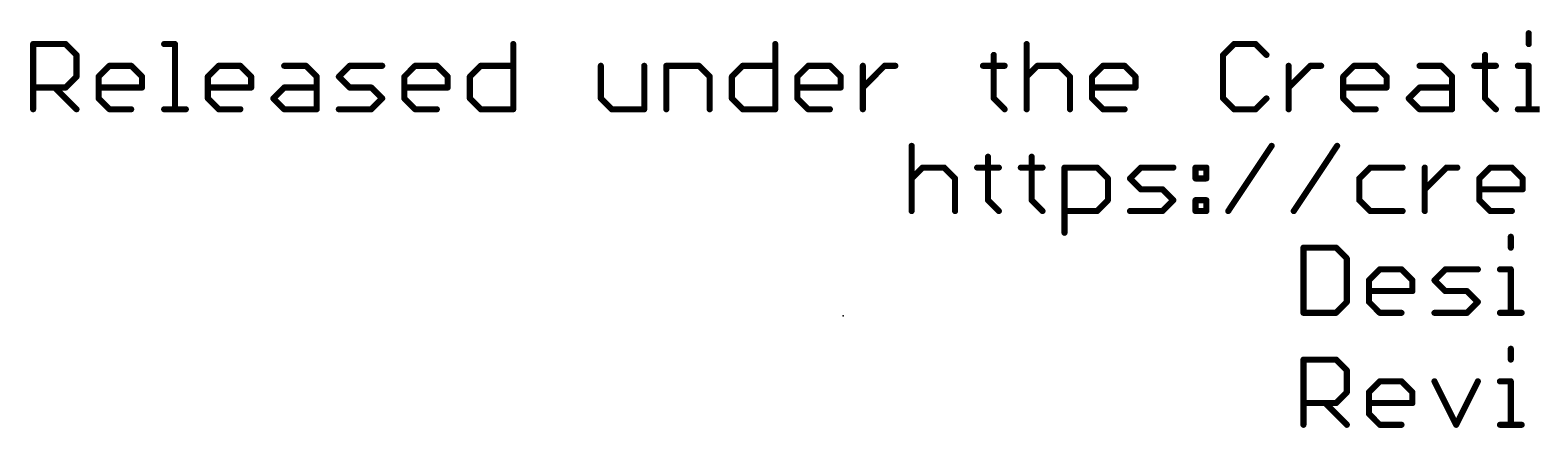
# Model space of a CAD drawing. Extents: x -38 to 69, y -21 to 41.
# Drawn here: x -38.1 to -0.49, y -20.57 to -10.65 of the extents above; entities that cross this region are included whole.
import ezdxf

# ---------------------------------------------------------------- set-up
doc = ezdxf.new("R2010")
doc.units = 0
doc.layers.add('23', color=53, linetype='CONTINUOUS')
doc.layers.add('51', color=53, linetype='CONTINUOUS')

msp = doc.modelspace()

# ---------------------------------------------------------------- linework, layer by layer
at = {"layer": '23'}
msp.add_point((-17.78, -17.78), dxfattribs=at)
at = {"layer": '51', "const_width": 0.1524}
for points in [[(-0.6438, -10.7256), (-0.6438, -10.9968)], [(-38.0238, -12.6238), (-38.0238, -10.9968)], [(-38.0238, -10.9968), (-37.2103, -10.9968)], [(-37.2103, -10.9968), (-36.9391, -11.268)], [(-36.9391, -11.268), (-36.9391, -11.8103)], [(-34.7495, -10.9968), (-34.4783, -10.9968)], [(-34.4783, -10.9968), (-34.4783, -12.6238)], [(-26.0248, -10.9968), (-26.0248, -12.6238)], [(-19.4761, -10.9968), (-19.4761, -12.6238)], [(-14.0139, -11.268), (-14.0139, -12.3526)], [(-13.1936, -10.9968), (-13.1936, -12.6238)], [(-8.011, -10.9968), (-8.2821, -11.268)], [(-8.2821, -11.268), (-8.2821, -12.3526)], [(-7.4686, -10.9968), (-8.011, -10.9968)], [(-7.1975, -11.268), (-7.4686, -10.9968)], [(-1.7352, -11.268), (-1.7352, -12.3526)], [(-36.3866, -11.8103), (-36.1155, -11.5391)], [(-36.1155, -11.5391), (-35.5731, -11.5391)], [(-35.5731, -11.5391), (-35.302, -11.8103)], [(-33.6581, -11.8103), (-33.3869, -11.5391)], [(-33.3869, -11.5391), (-32.8446, -11.5391)], [(-32.8446, -11.5391), (-32.5734, -11.8103)], [(-31.7497, -11.5391), (-31.2074, -11.5391)], [(-31.2074, -11.5391), (-30.9362, -11.8103)], [(-30.3837, -11.8103), (-30.1126, -11.5391)], [(-30.1126, -11.5391), (-29.2991, -11.5391)], [(-28.7466, -11.8103), (-28.4754, -11.5391)], [(-28.4754, -11.5391), (-27.9331, -11.5391)], [(-27.9331, -11.5391), (-27.6619, -11.8103)], [(-27.1094, -11.8103), (-26.8383, -11.5391)], [(-26.8383, -11.5391), (-26.0248, -11.5391)], [(-23.8351, -11.5391), (-23.8351, -12.3526)], [(-22.7505, -12.6238), (-22.7505, -11.5391)], [(-22.198, -12.6238), (-22.198, -11.5391)], [(-22.198, -11.5391), (-21.3845, -11.5391)], [(-21.3845, -11.5391), (-21.1133, -11.8103)], [(-20.5608, -11.8103), (-20.2896, -11.5391)], [(-20.2896, -11.5391), (-19.4761, -11.5391)], [(-18.9236, -11.8103), (-18.6525, -11.5391)], [(-18.6525, -11.5391), (-18.1102, -11.5391)], [(-18.1102, -11.5391), (-17.839, -11.8103)], [(-17.2865, -12.6238), (-17.2865, -11.5391)], [(-17.2865, -12.0815), (-16.7442, -11.5391)], [(-16.7442, -11.5391), (-16.473, -11.5391)], [(-14.285, -11.5391), (-13.7427, -11.5391)], [(-13.1936, -11.8103), (-12.9224, -11.5391)], [(-12.9224, -11.5391), (-12.3801, -11.5391)], [(-12.3801, -11.5391), (-12.1089, -11.8103)], [(-11.5564, -11.8103), (-11.2853, -11.5391)], [(-11.2853, -11.5391), (-10.7429, -11.5391)], [(-10.7429, -11.5391), (-10.4718, -11.8103)], [(-6.645, -12.6238), (-6.645, -11.5391)], [(-6.645, -12.0815), (-6.1026, -11.5391)], [(-6.1026, -11.5391), (-5.8315, -11.5391)], [(-5.2807, -11.8103), (-5.0095, -11.5391)], [(-5.0095, -11.5391), (-4.4672, -11.5391)], [(-4.4672, -11.5391), (-4.196, -11.8103)], [(-3.3724, -11.5391), (-2.83, -11.5391)], [(-2.83, -11.5391), (-2.5589, -11.8103)], [(-2.0064, -11.5391), (-1.464, -11.5391)], [(-0.9149, -11.5391), (-0.6438, -11.5391)], [(-0.6438, -11.5391), (-0.6438, -12.6238)], [(-37.2103, -12.0815), (-38.0238, -12.0815)], [(-37.4815, -12.0815), (-36.9391, -12.6238)], [(-36.9391, -11.8103), (-37.2103, -12.0815)], [(-36.3866, -12.3526), (-36.3866, -11.8103)], [(-35.302, -12.0815), (-36.3866, -12.0815)], [(-35.302, -11.8103), (-35.302, -12.0815)], [(-33.6581, -12.3526), (-33.6581, -11.8103)], [(-32.5734, -12.0815), (-33.6581, -12.0815)], [(-32.5734, -11.8103), (-32.5734, -12.0815)], [(-32.0209, -12.3526), (-31.7497, -12.0815)], [(-31.7497, -12.0815), (-30.9362, -12.0815)], [(-30.9362, -11.8103), (-30.9362, -12.6238)], [(-30.1126, -12.0815), (-30.3837, -11.8103)], [(-29.5702, -12.0815), (-30.1126, -12.0815)], [(-29.2991, -12.3526), (-29.5702, -12.0815)], [(-28.7466, -12.3526), (-28.7466, -11.8103)], [(-27.6619, -12.0815), (-28.7466, -12.0815)], [(-27.6619, -11.8103), (-27.6619, -12.0815)], [(-27.1094, -12.3526), (-27.1094, -11.8103)], [(-21.1133, -11.8103), (-21.1133, -12.6238)], [(-20.5608, -12.3526), (-20.5608, -11.8103)], [(-18.9236, -12.3526), (-18.9236, -11.8103)], [(-17.839, -12.0815), (-18.9236, -12.0815)], [(-17.839, -11.8103), (-17.839, -12.0815)], [(-12.1089, -11.8103), (-12.1089, -12.6238)], [(-11.5564, -12.3526), (-11.5564, -11.8103)], [(-10.4718, -12.0815), (-11.5564, -12.0815)], [(-10.4718, -11.8103), (-10.4718, -12.0815)], [(-5.2807, -12.3526), (-5.2807, -11.8103)], [(-4.196, -12.0815), (-5.2807, -12.0815)], [(-4.196, -11.8103), (-4.196, -12.0815)], [(-3.6435, -12.3526), (-3.3724, -12.0815)], [(-3.3724, -12.0815), (-2.5589, -12.0815)], [(-2.5589, -11.8103), (-2.5589, -12.6238)], [(-36.1155, -12.6238), (-36.3866, -12.3526)], [(-33.3869, -12.6238), (-33.6581, -12.3526)], [(-31.7497, -12.6238), (-32.0209, -12.3526)], [(-29.5702, -12.6238), (-29.2991, -12.3526)], [(-28.4754, -12.6238), (-28.7466, -12.3526)], [(-26.8383, -12.6238), (-27.1094, -12.3526)], [(-23.8351, -12.3526), (-23.564, -12.6238)], [(-20.2896, -12.6238), (-20.5608, -12.3526)], [(-18.6525, -12.6238), (-18.9236, -12.3526)], [(-14.0139, -12.3526), (-13.7427, -12.6238)], [(-11.2853, -12.6238), (-11.5564, -12.3526)], [(-8.2821, -12.3526), (-8.011, -12.6238)], [(-7.4686, -12.6238), (-7.1975, -12.3526)], [(-5.0095, -12.6238), (-5.2807, -12.3526)], [(-3.3724, -12.6238), (-3.6435, -12.3526)], [(-1.7352, -12.3526), (-1.464, -12.6238)], [(-35.5731, -12.6238), (-36.1155, -12.6238)], [(-34.7495, -12.6238), (-34.2072, -12.6238)], [(-32.8446, -12.6238), (-33.3869, -12.6238)], [(-30.9362, -12.6238), (-31.7497, -12.6238)], [(-30.3837, -12.6238), (-29.5702, -12.6238)], [(-27.9331, -12.6238), (-28.4754, -12.6238)], [(-26.0248, -12.6238), (-26.8383, -12.6238)], [(-23.564, -12.6238), (-22.7505, -12.6238)], [(-19.4761, -12.6238), (-20.2896, -12.6238)], [(-18.1102, -12.6238), (-18.6525, -12.6238)], [(-10.7429, -12.6238), (-11.2853, -12.6238)], [(-8.011, -12.6238), (-7.4686, -12.6238)], [(-4.4672, -12.6238), (-5.0095, -12.6238)], [(-2.5589, -12.6238), (-3.3724, -12.6238)], [(-0.9149, -12.6238), (-0.3726, -12.6238)], [(-16.0666, -13.5368), (-16.0666, -15.1638)], [(-8.1537, -15.1638), (-7.0691, -13.5368)], [(-6.5166, -15.1638), (-5.4319, -13.5368)], [(-14.1583, -13.808), (-14.1583, -14.8926)], [(-13.0669, -13.808), (-13.0669, -14.8926)], [(-16.0666, -14.3503), (-15.7955, -14.0791)], [(-15.7955, -14.0791), (-15.2532, -14.0791)], [(-15.2532, -14.0791), (-14.982, -14.3503)], [(-14.982, -14.3503), (-14.982, -15.1638)], [(-14.4295, -14.0791), (-13.8872, -14.0791)], [(-13.3381, -14.0791), (-12.7957, -14.0791)], [(-12.2466, -15.7061), (-12.2466, -14.0791)], [(-12.2466, -14.0791), (-11.4331, -14.0791)], [(-11.4331, -14.0791), (-11.162, -14.3503)], [(-11.162, -14.3503), (-11.162, -14.8926)], [(-10.6095, -14.3503), (-10.3383, -14.0791)], [(-10.3383, -14.6215), (-10.6095, -14.3503)], [(-10.3383, -14.0791), (-9.5248, -14.0791)], [(-8.9723, -14.0791), (-8.7011, -14.0791)], [(-8.9723, -14.3503), (-8.9723, -14.0791)], [(-8.7011, -14.3503), (-8.9723, -14.3503)], [(-8.7011, -14.0791), (-8.7011, -14.3503)], [(-4.6082, -14.0791), (-4.8794, -14.3503)], [(-4.8794, -14.3503), (-4.8794, -14.8926)], [(-3.7948, -14.0791), (-4.6082, -14.0791)], [(-3.2423, -15.1638), (-3.2423, -14.0791)], [(-3.2423, -14.6215), (-2.6999, -14.0791)], [(-2.6999, -14.0791), (-2.4288, -14.0791)], [(-1.878, -14.3503), (-1.6068, -14.0791)], [(-1.878, -14.8926), (-1.878, -14.3503)], [(-1.6068, -14.0791), (-1.0645, -14.0791)], [(-1.0645, -14.0791), (-0.7933, -14.3503)], [(-0.7933, -14.3503), (-0.7933, -14.6215)], [(-9.796, -14.6215), (-10.3383, -14.6215)], [(-9.5248, -14.8926), (-9.796, -14.6215)], [(-0.7933, -14.6215), (-1.878, -14.6215)], [(-14.1583, -14.8926), (-13.8872, -15.1638)], [(-13.0669, -14.8926), (-12.7957, -15.1638)], [(-11.162, -14.8926), (-11.4331, -15.1638)], [(-9.796, -15.1638), (-9.5248, -14.8926)], [(-8.9723, -14.8926), (-8.7011, -14.8926)], [(-8.9723, -15.1638), (-8.9723, -14.8926)], [(-8.7011, -14.8926), (-8.7011, -15.1638)], [(-4.8794, -14.8926), (-4.6082, -15.1638)], [(-1.6068, -15.1638), (-1.878, -14.8926)], [(-11.4331, -15.1638), (-12.2466, -15.1638)], [(-10.6095, -15.1638), (-9.796, -15.1638)], [(-8.7011, -15.1638), (-8.9723, -15.1638)], [(-4.6082, -15.1638), (-3.7948, -15.1638)], [(-1.0645, -15.1638), (-1.6068, -15.1638)], [(-1.0912, -15.8056), (-1.0912, -16.0768)], [(-6.2738, -16.0768), (-6.2738, -17.7038)], [(-5.4603, -16.0768), (-6.2738, -16.0768)], [(-5.1891, -16.348), (-5.4603, -16.0768)], [(-5.1891, -17.4326), (-5.1891, -16.348)], [(-4.6366, -16.8903), (-4.3655, -16.6191)], [(-4.3655, -16.6191), (-3.8232, -16.6191)], [(-3.8232, -16.6191), (-3.552, -16.8903)], [(-2.9995, -16.8903), (-2.7283, -16.6191)], [(-2.7283, -16.6191), (-1.9148, -16.6191)], [(-1.3623, -16.6191), (-1.0912, -16.6191)], [(-1.0912, -16.6191), (-1.0912, -17.7038)], [(-4.6366, -17.4326), (-4.6366, -16.8903)], [(-3.552, -16.8903), (-3.552, -17.1615)], [(-2.7283, -17.1615), (-2.9995, -16.8903)], [(-3.552, -17.1615), (-4.6366, -17.1615)], [(-2.186, -17.1615), (-2.7283, -17.1615)], [(-1.9148, -17.4326), (-2.186, -17.1615)], [(-6.2738, -17.7038), (-5.4603, -17.7038)], [(-5.4603, -17.7038), (-5.1891, -17.4326)], [(-4.3655, -17.7038), (-4.6366, -17.4326)], [(-3.8232, -17.7038), (-4.3655, -17.7038)], [(-2.9995, -17.7038), (-2.186, -17.7038)], [(-2.186, -17.7038), (-1.9148, -17.4326)], [(-1.3623, -17.7038), (-0.82, -17.7038)], [(-6.2738, -20.4978), (-6.2738, -18.8708)], [(-6.2738, -18.8708), (-5.4603, -18.8708)], [(-5.4603, -18.8708), (-5.1891, -19.142)], [(-1.0912, -18.5996), (-1.0912, -18.8708)], [(-5.1891, -19.142), (-5.1891, -19.6843)], [(-4.6366, -19.6843), (-4.3655, -19.4131)], [(-4.3655, -19.4131), (-3.8232, -19.4131)], [(-3.8232, -19.4131), (-3.552, -19.6843)], [(-2.9995, -19.4131), (-2.4572, -20.4978)], [(-2.4572, -20.4978), (-1.9148, -19.4131)], [(-1.3623, -19.4131), (-1.0912, -19.4131)], [(-1.0912, -19.4131), (-1.0912, -20.4978)], [(-5.4603, -19.9555), (-6.2738, -19.9555)], [(-5.7315, -19.9555), (-5.1891, -20.4978)], [(-5.1891, -19.6843), (-5.4603, -19.9555)], [(-4.6366, -20.2266), (-4.6366, -19.6843)], [(-3.552, -19.9555), (-4.6366, -19.9555)], [(-3.552, -19.6843), (-3.552, -19.9555)], [(-4.3655, -20.4978), (-4.6366, -20.2266)], [(-3.8232, -20.4978), (-4.3655, -20.4978)], [(-1.3623, -20.4978), (-0.82, -20.4978)]]:
    msp.add_lwpolyline(points, dxfattribs=at)
at = {"layer": '51', "const_width": 0.0762}
for points in [[(-0.6057, -10.7256, 1), (-0.6819, -10.7256)], [(-37.9857, -10.9968, 1), (-38.0619, -10.9968)], [(-38.0238, -10.9587, 1), (-38.0238, -11.0349)], [(-37.1834, -10.9699, 1), (-37.2372, -11.0238)], [(-37.2103, -11.0349, 1), (-37.2103, -10.9587)], [(-36.901, -11.268, 1), (-36.9772, -11.268)], [(-36.9661, -11.2949, 1), (-36.9122, -11.241)], [(-34.7495, -10.9587, 1), (-34.7495, -11.0349)], [(-34.4402, -10.9968, 1), (-34.5164, -10.9968)], [(-34.4783, -11.0349, 1), (-34.4783, -10.9587)], [(-25.9867, -10.9968, 1), (-26.0629, -10.9968)], [(-19.438, -10.9968, 1), (-19.5142, -10.9968)], [(-13.9758, -11.268, 1), (-14.052, -11.268)], [(-13.1555, -10.9968, 1), (-13.2317, -10.9968)], [(-8.3091, -11.241, 1), (-8.2552, -11.2949)], [(-8.244, -11.268, 1), (-8.3202, -11.268)], [(-8.011, -10.9587, 1), (-8.011, -11.0349)], [(-7.984, -11.0238, 1), (-8.0379, -10.9699)], [(-7.4417, -10.9699, 1), (-7.4956, -11.0238)], [(-7.4686, -11.0349, 1), (-7.4686, -10.9587)], [(-7.2244, -11.2949, 1), (-7.1705, -11.241)], [(-1.6971, -11.268, 1), (-1.7733, -11.268)], [(-0.6819, -10.9968, 1), (-0.6057, -10.9968)], [(-36.1155, -11.501, 1), (-36.1155, -11.5772)], [(-36.0885, -11.5661, 1), (-36.1424, -11.5122)], [(-35.5462, -11.5122, 1), (-35.6001, -11.5661)], [(-35.5731, -11.5772, 1), (-35.5731, -11.501)], [(-33.3869, -11.501, 1), (-33.3869, -11.5772)], [(-33.3599, -11.5661, 1), (-33.4138, -11.5122)], [(-32.8176, -11.5122, 1), (-32.8715, -11.5661)], [(-32.8446, -11.5772, 1), (-32.8446, -11.501)], [(-31.7497, -11.501, 1), (-31.7497, -11.5772)], [(-31.1805, -11.5122, 1), (-31.2343, -11.5661)], [(-31.2074, -11.5772, 1), (-31.2074, -11.501)], [(-30.1126, -11.501, 1), (-30.1126, -11.5772)], [(-30.0856, -11.5661, 1), (-30.1395, -11.5122)], [(-29.2991, -11.5772, 1), (-29.2991, -11.501)], [(-28.4754, -11.501, 1), (-28.4754, -11.5772)], [(-28.4485, -11.5661, 1), (-28.5024, -11.5122)], [(-27.9061, -11.5122, 1), (-27.96, -11.5661)], [(-27.9331, -11.5772, 1), (-27.9331, -11.501)], [(-26.8383, -11.501, 1), (-26.8383, -11.5772)], [(-26.8113, -11.5661, 1), (-26.8652, -11.5122)], [(-26.0248, -11.5772, 1), (-26.0248, -11.501)], [(-23.797, -11.5391, 1), (-23.8732, -11.5391)], [(-22.7124, -11.5391, 1), (-22.7886, -11.5391)], [(-22.1599, -11.5391, 1), (-22.2361, -11.5391)], [(-22.198, -11.501, 1), (-22.198, -11.5772)], [(-21.3575, -11.5122, 1), (-21.4114, -11.5661)], [(-21.3845, -11.5772, 1), (-21.3845, -11.501)], [(-20.2896, -11.501, 1), (-20.2896, -11.5772)], [(-20.2627, -11.5661, 1), (-20.3166, -11.5122)], [(-19.4761, -11.5772, 1), (-19.4761, -11.501)], [(-18.6525, -11.501, 1), (-18.6525, -11.5772)], [(-18.6255, -11.5661, 1), (-18.6794, -11.5122)], [(-18.0832, -11.5122, 1), (-18.1371, -11.5661)], [(-18.1102, -11.5772, 1), (-18.1102, -11.501)], [(-17.2484, -11.5391, 1), (-17.3246, -11.5391)], [(-16.7442, -11.501, 1), (-16.7442, -11.5772)], [(-16.7172, -11.5661, 1), (-16.7711, -11.5122)], [(-16.473, -11.5772, 1), (-16.473, -11.501)], [(-14.285, -11.501, 1), (-14.285, -11.5772)], [(-13.7427, -11.5772, 1), (-13.7427, -11.501)], [(-12.9224, -11.501, 1), (-12.9224, -11.5772)], [(-12.8955, -11.5661, 1), (-12.9494, -11.5122)], [(-12.3532, -11.5122, 1), (-12.407, -11.5661)], [(-12.3801, -11.5772, 1), (-12.3801, -11.501)], [(-11.2853, -11.501, 1), (-11.2853, -11.5772)], [(-11.2583, -11.5661, 1), (-11.3122, -11.5122)], [(-10.716, -11.5122, 1), (-10.7699, -11.5661)], [(-10.7429, -11.5772, 1), (-10.7429, -11.501)], [(-6.6069, -11.5391, 1), (-6.6831, -11.5391)], [(-6.1026, -11.501, 1), (-6.1026, -11.5772)], [(-6.0757, -11.5661, 1), (-6.1296, -11.5122)], [(-5.8315, -11.5772, 1), (-5.8315, -11.501)], [(-5.0095, -11.501, 1), (-5.0095, -11.5772)], [(-4.9826, -11.5661, 1), (-5.0365, -11.5122)], [(-4.4402, -11.5122, 1), (-4.4941, -11.5661)], [(-4.4672, -11.5772, 1), (-4.4672, -11.501)], [(-3.3724, -11.501, 1), (-3.3724, -11.5772)], [(-2.8031, -11.5122, 1), (-2.857, -11.5661)], [(-2.83, -11.5772, 1), (-2.83, -11.501)], [(-2.0064, -11.501, 1), (-2.0064, -11.5772)], [(-1.464, -11.5772, 1), (-1.464, -11.501)], [(-0.9149, -11.501, 1), (-0.9149, -11.5772)], [(-0.6057, -11.5391, 1), (-0.6819, -11.5391)], [(-0.6438, -11.5772, 1), (-0.6438, -11.501)], [(-38.0238, -12.0434, 1), (-38.0238, -12.1196)], [(-37.4545, -12.0545, 1), (-37.5084, -12.1084)], [(-37.2372, -12.0545, 1), (-37.1834, -12.1084)], [(-37.2103, -12.1196, 1), (-37.2103, -12.0434)], [(-36.9772, -11.8103, 1), (-36.901, -11.8103)], [(-36.9122, -11.8372, 1), (-36.9661, -11.7834)], [(-36.3485, -11.8103, 1), (-36.4247, -11.8103)], [(-36.4136, -11.7834, 1), (-36.3597, -11.8372)], [(-36.3866, -12.0434, 1), (-36.3866, -12.1196)], [(-35.2639, -11.8103, 1), (-35.3401, -11.8103)], [(-35.3289, -11.8372, 1), (-35.275, -11.7834)], [(-35.302, -12.1196, 1), (-35.302, -12.0434)], [(-33.62, -11.8103, 1), (-33.6962, -11.8103)], [(-33.6581, -12.0434, 1), (-33.6581, -12.1196)], [(-33.685, -11.7834, 1), (-33.6311, -11.8372)], [(-32.5353, -11.8103, 1), (-32.6115, -11.8103)], [(-32.6003, -11.8372, 1), (-32.5464, -11.7834)], [(-32.5734, -12.1196, 1), (-32.5734, -12.0434)], [(-31.7497, -12.0434, 1), (-31.7497, -12.1196)], [(-31.7228, -12.1084, 1), (-31.7767, -12.0545)], [(-30.8981, -11.8103, 1), (-30.9743, -11.8103)], [(-30.9632, -11.8372, 1), (-30.9093, -11.7834)], [(-30.9362, -12.1196, 1), (-30.9362, -12.0434)], [(-30.3568, -11.7834, 1), (-30.4107, -11.8372)], [(-30.4107, -11.7834, 1), (-30.3568, -11.8372)], [(-30.1126, -12.0434, 1), (-30.1126, -12.1196)], [(-30.1395, -12.1084, 1), (-30.0856, -12.0545)], [(-29.5433, -12.0545, 1), (-29.5972, -12.1084)], [(-29.5702, -12.1196, 1), (-29.5702, -12.0434)], [(-28.7085, -11.8103, 1), (-28.7847, -11.8103)], [(-28.7466, -12.0434, 1), (-28.7466, -12.1196)], [(-28.7735, -11.7834, 1), (-28.7196, -11.8372)], [(-27.6238, -11.8103, 1), (-27.7, -11.8103)], [(-27.6889, -11.8372, 1), (-27.635, -11.7834)], [(-27.6619, -12.1196, 1), (-27.6619, -12.0434)], [(-27.0713, -11.8103, 1), (-27.1475, -11.8103)], [(-27.1364, -11.7834, 1), (-27.0825, -11.8372)], [(-21.0752, -11.8103, 1), (-21.1514, -11.8103)], [(-21.1402, -11.8372, 1), (-21.0864, -11.7834)], [(-20.5227, -11.8103, 1), (-20.5989, -11.8103)], [(-20.5877, -11.7834, 1), (-20.5339, -11.8372)], [(-18.8855, -11.8103, 1), (-18.9617, -11.8103)], [(-18.9506, -11.7834, 1), (-18.8967, -11.8372)], [(-18.9236, -12.0434, 1), (-18.9236, -12.1196)], [(-17.8009, -11.8103, 1), (-17.8771, -11.8103)], [(-17.8659, -11.8372, 1), (-17.812, -11.7834)], [(-17.839, -12.1196, 1), (-17.839, -12.0434)], [(-17.3134, -12.0545, 1), (-17.2595, -12.1084)], [(-13.2205, -11.7834, 1), (-13.1667, -11.8372)], [(-12.0708, -11.8103, 1), (-12.147, -11.8103)], [(-12.1359, -11.8372, 1), (-12.082, -11.7834)], [(-11.5183, -11.8103, 1), (-11.5945, -11.8103)], [(-11.5834, -11.7834, 1), (-11.5295, -11.8372)], [(-11.5564, -12.0434, 1), (-11.5564, -12.1196)], [(-10.4337, -11.8103, 1), (-10.5099, -11.8103)], [(-10.4987, -11.8372, 1), (-10.4448, -11.7834)], [(-10.4718, -12.1196, 1), (-10.4718, -12.0434)], [(-6.6719, -12.0545, 1), (-6.618, -12.1084)], [(-5.2426, -11.8103, 1), (-5.3188, -11.8103)], [(-5.2807, -12.0434, 1), (-5.2807, -12.1196)], [(-5.3076, -11.7834, 1), (-5.2537, -11.8372)], [(-4.1579, -11.8103, 1), (-4.2341, -11.8103)], [(-4.223, -11.8372, 1), (-4.1691, -11.7834)], [(-4.196, -12.1196, 1), (-4.196, -12.0434)], [(-3.3724, -12.0434, 1), (-3.3724, -12.1196)], [(-3.3454, -12.1084, 1), (-3.3993, -12.0545)], [(-2.5208, -11.8103, 1), (-2.597, -11.8103)], [(-2.5858, -11.8372, 1), (-2.5319, -11.7834)], [(-2.5589, -12.1196, 1), (-2.5589, -12.0434)], [(-36.3597, -12.3257, 1), (-36.4136, -12.3796)], [(-36.4247, -12.3526, 1), (-36.3485, -12.3526)], [(-35.3401, -12.0815, 1), (-35.2639, -12.0815)], [(-33.6311, -12.3257, 1), (-33.685, -12.3796)], [(-33.6962, -12.3526, 1), (-33.62, -12.3526)], [(-32.6115, -12.0815, 1), (-32.5353, -12.0815)], [(-31.994, -12.3257, 1), (-32.0478, -12.3796)], [(-32.0478, -12.3257, 1), (-31.994, -12.3796)], [(-29.2721, -12.3796, 1), (-29.326, -12.3257)], [(-29.326, -12.3796, 1), (-29.2721, -12.3257)], [(-28.7196, -12.3257, 1), (-28.7735, -12.3796)], [(-28.7847, -12.3526, 1), (-28.7085, -12.3526)], [(-27.7, -12.0815, 1), (-27.6238, -12.0815)], [(-27.0825, -12.3257, 1), (-27.1364, -12.3796)], [(-27.1475, -12.3526, 1), (-27.0713, -12.3526)], [(-23.8082, -12.3257, 1), (-23.8621, -12.3796)], [(-23.8732, -12.3526, 1), (-23.797, -12.3526)], [(-20.5339, -12.3257, 1), (-20.5877, -12.3796)], [(-20.5989, -12.3526, 1), (-20.5227, -12.3526)], [(-18.8967, -12.3257, 1), (-18.9506, -12.3796)], [(-18.9617, -12.3526, 1), (-18.8855, -12.3526)], [(-17.8771, -12.0815, 1), (-17.8009, -12.0815)], [(-13.9869, -12.3257, 1), (-14.0408, -12.3796)], [(-14.052, -12.3526, 1), (-13.9758, -12.3526)], [(-11.5295, -12.3257, 1), (-11.5834, -12.3796)], [(-11.5945, -12.3526, 1), (-11.5183, -12.3526)], [(-10.5099, -12.0815, 1), (-10.4337, -12.0815)], [(-8.2552, -12.3257, 1), (-8.3091, -12.3796)], [(-8.3202, -12.3526, 1), (-8.244, -12.3526)], [(-7.1705, -12.3796, 1), (-7.2244, -12.3257)], [(-5.2537, -12.3257, 1), (-5.3076, -12.3796)], [(-5.3188, -12.3526, 1), (-5.2426, -12.3526)], [(-4.2341, -12.0815, 1), (-4.1579, -12.0815)], [(-3.6166, -12.3257, 1), (-3.6705, -12.3796)], [(-3.6705, -12.3257, 1), (-3.6166, -12.3796)], [(-1.7083, -12.3257, 1), (-1.7621, -12.3796)], [(-1.7733, -12.3526, 1), (-1.6971, -12.3526)], [(-38.0619, -12.6238, 1), (-37.9857, -12.6238)], [(-36.9661, -12.6507, 1), (-36.9122, -12.5969)], [(-36.1155, -12.5857, 1), (-36.1155, -12.6619)], [(-36.1424, -12.6507, 1), (-36.0885, -12.5969)], [(-35.5731, -12.6619, 1), (-35.5731, -12.5857)], [(-34.7495, -12.5857, 1), (-34.7495, -12.6619)], [(-34.5164, -12.6238, 1), (-34.4402, -12.6238)], [(-34.2072, -12.6619, 1), (-34.2072, -12.5857)], [(-33.3869, -12.5857, 1), (-33.3869, -12.6619)], [(-33.4138, -12.6507, 1), (-33.3599, -12.5969)], [(-32.8446, -12.6619, 1), (-32.8446, -12.5857)], [(-31.7497, -12.5857, 1), (-31.7497, -12.6619)], [(-31.7767, -12.6507, 1), (-31.7228, -12.5969)], [(-30.9743, -12.6238, 1), (-30.8981, -12.6238)], [(-30.9362, -12.6619, 1), (-30.9362, -12.5857)], [(-30.3837, -12.5857, 1), (-30.3837, -12.6619)], [(-29.5972, -12.5969, 1), (-29.5433, -12.6507)], [(-29.5702, -12.6619, 1), (-29.5702, -12.5857)], [(-28.4754, -12.5857, 1), (-28.4754, -12.6619)], [(-28.5024, -12.6507, 1), (-28.4485, -12.5969)], [(-27.9331, -12.6619, 1), (-27.9331, -12.5857)], [(-26.8383, -12.5857, 1), (-26.8383, -12.6619)], [(-26.8652, -12.6507, 1), (-26.8113, -12.5969)], [(-26.0629, -12.6238, 1), (-25.9867, -12.6238)], [(-26.0248, -12.6619, 1), (-26.0248, -12.5857)], [(-23.564, -12.5857, 1), (-23.564, -12.6619)], [(-23.5909, -12.6507, 1), (-23.537, -12.5969)], [(-22.7886, -12.6238, 1), (-22.7124, -12.6238)], [(-22.7505, -12.6619, 1), (-22.7505, -12.5857)], [(-22.2361, -12.6238, 1), (-22.1599, -12.6238)], [(-21.1514, -12.6238, 1), (-21.0752, -12.6238)], [(-20.2896, -12.5857, 1), (-20.2896, -12.6619)], [(-20.3166, -12.6507, 1), (-20.2627, -12.5969)], [(-19.5142, -12.6238, 1), (-19.438, -12.6238)], [(-19.4761, -12.6619, 1), (-19.4761, -12.5857)], [(-18.6525, -12.5857, 1), (-18.6525, -12.6619)], [(-18.6794, -12.6507, 1), (-18.6255, -12.5969)], [(-18.1102, -12.6619, 1), (-18.1102, -12.5857)], [(-17.3246, -12.6238, 1), (-17.2484, -12.6238)], [(-13.7696, -12.6507, 1), (-13.7158, -12.5969)], [(-13.2317, -12.6238, 1), (-13.1555, -12.6238)], [(-12.147, -12.6238, 1), (-12.0708, -12.6238)], [(-11.2853, -12.5857, 1), (-11.2853, -12.6619)], [(-11.3122, -12.6507, 1), (-11.2583, -12.5969)], [(-10.7429, -12.6619, 1), (-10.7429, -12.5857)], [(-8.011, -12.5857, 1), (-8.011, -12.6619)], [(-8.0379, -12.6507, 1), (-7.984, -12.5969)], [(-7.4956, -12.5969, 1), (-7.4417, -12.6507)], [(-7.4686, -12.6619, 1), (-7.4686, -12.5857)], [(-6.6831, -12.6238, 1), (-6.6069, -12.6238)], [(-5.0095, -12.5857, 1), (-5.0095, -12.6619)], [(-5.0365, -12.6507, 1), (-4.9826, -12.5969)], [(-4.4672, -12.6619, 1), (-4.4672, -12.5857)], [(-3.3724, -12.5857, 1), (-3.3724, -12.6619)], [(-3.3993, -12.6507, 1), (-3.3454, -12.5969)], [(-2.597, -12.6238, 1), (-2.5208, -12.6238)], [(-2.5589, -12.6619, 1), (-2.5589, -12.5857)], [(-1.491, -12.6507, 1), (-1.4371, -12.5969)], [(-0.9149, -12.5857, 1), (-0.9149, -12.6619)], [(-0.6819, -12.6238, 1), (-0.6057, -12.6238)], [(-16.0285, -13.5368, 1), (-16.1047, -13.5368)], [(-7.0374, -13.5579, 1), (-7.1008, -13.5157)], [(-5.4002, -13.5579, 1), (-5.4636, -13.5157)], [(-14.1202, -13.808, 1), (-14.1964, -13.808)], [(-13.0288, -13.808, 1), (-13.105, -13.808)], [(-16.0936, -14.3234, 1), (-16.0397, -14.3772)], [(-15.7955, -14.041, 1), (-15.7955, -14.1172)], [(-15.7685, -14.1061, 1), (-15.8224, -14.0522)], [(-15.2262, -14.0522, 1), (-15.2801, -14.1061)], [(-15.2532, -14.1172, 1), (-15.2532, -14.041)], [(-14.9439, -14.3503, 1), (-15.0201, -14.3503)], [(-15.0089, -14.3772, 1), (-14.955, -14.3234)], [(-14.4295, -14.041, 1), (-14.4295, -14.1172)], [(-13.8872, -14.1172, 1), (-13.8872, -14.041)], [(-13.3381, -14.041, 1), (-13.3381, -14.1172)], [(-12.7957, -14.1172, 1), (-12.7957, -14.041)], [(-12.2085, -14.0791, 1), (-12.2847, -14.0791)], [(-12.2466, -14.041, 1), (-12.2466, -14.1172)], [(-11.4062, -14.0522, 1), (-11.4601, -14.1061)], [(-11.4331, -14.1172, 1), (-11.4331, -14.041)], [(-11.1239, -14.3503, 1), (-11.2001, -14.3503)], [(-11.1889, -14.3772, 1), (-11.135, -14.3234)], [(-10.5825, -14.3234, 1), (-10.6364, -14.3772)], [(-10.6364, -14.3234, 1), (-10.5825, -14.3772)], [(-10.3383, -14.041, 1), (-10.3383, -14.1172)], [(-10.3114, -14.1061, 1), (-10.3652, -14.0522)], [(-9.5248, -14.1172, 1), (-9.5248, -14.041)], [(-8.9723, -14.041, 1), (-8.9723, -14.1172)], [(-8.9342, -14.0791, 1), (-9.0104, -14.0791)], [(-8.9723, -14.3122, 1), (-8.9723, -14.3884)], [(-8.663, -14.0791, 1), (-8.7392, -14.0791)], [(-8.7011, -14.1172, 1), (-8.7011, -14.041)], [(-8.7011, -14.3884, 1), (-8.7011, -14.3122)], [(-4.8413, -14.3503, 1), (-4.9175, -14.3503)], [(-4.9064, -14.3234, 1), (-4.8525, -14.3772)], [(-4.6082, -14.041, 1), (-4.6082, -14.1172)], [(-4.5813, -14.1061, 1), (-4.6352, -14.0522)], [(-3.7948, -14.1172, 1), (-3.7948, -14.041)], [(-3.2042, -14.0791, 1), (-3.2804, -14.0791)], [(-2.6999, -14.041, 1), (-2.6999, -14.1172)], [(-2.673, -14.1061, 1), (-2.7269, -14.0522)], [(-2.4288, -14.1172, 1), (-2.4288, -14.041)], [(-1.8399, -14.3503, 1), (-1.9161, -14.3503)], [(-1.9049, -14.3234, 1), (-1.851, -14.3772)], [(-1.6068, -14.041, 1), (-1.6068, -14.1172)], [(-1.5799, -14.1061, 1), (-1.6337, -14.0522)], [(-1.0375, -14.0522, 1), (-1.0914, -14.1061)], [(-1.0645, -14.1172, 1), (-1.0645, -14.041)], [(-0.7552, -14.3503, 1), (-0.8314, -14.3503)], [(-0.8202, -14.3772, 1), (-0.7664, -14.3234)], [(-10.3383, -14.5834, 1), (-10.3383, -14.6596)], [(-10.3652, -14.6484, 1), (-10.3114, -14.5945)], [(-9.769, -14.5945, 1), (-9.8229, -14.6484)], [(-9.796, -14.6596, 1), (-9.796, -14.5834)], [(-9.0104, -14.3503, 1), (-8.9342, -14.3503)], [(-8.7392, -14.3503, 1), (-8.663, -14.3503)], [(-3.2692, -14.5945, 1), (-3.2153, -14.6484)], [(-1.878, -14.5834, 1), (-1.878, -14.6596)], [(-0.8314, -14.6215, 1), (-0.7552, -14.6215)], [(-0.7933, -14.6596, 1), (-0.7933, -14.5834)], [(-14.1314, -14.8657, 1), (-14.1853, -14.9196)], [(-14.1964, -14.8926, 1), (-14.1202, -14.8926)], [(-13.0399, -14.8657, 1), (-13.0938, -14.9196)], [(-13.105, -14.8926, 1), (-13.0288, -14.8926)], [(-11.2001, -14.8926, 1), (-11.1239, -14.8926)], [(-11.135, -14.9196, 1), (-11.1889, -14.8657)], [(-9.4979, -14.9196, 1), (-9.5517, -14.8657)], [(-9.5517, -14.9196, 1), (-9.4979, -14.8657)], [(-8.9723, -14.8545, 1), (-8.9723, -14.9307)], [(-8.9342, -14.8926, 1), (-9.0104, -14.8926)], [(-8.663, -14.8926, 1), (-8.7392, -14.8926)], [(-8.7011, -14.9307, 1), (-8.7011, -14.8545)], [(-4.8525, -14.8657, 1), (-4.9064, -14.9196)], [(-4.9175, -14.8926, 1), (-4.8413, -14.8926)], [(-1.851, -14.8657, 1), (-1.9049, -14.9196)], [(-1.9161, -14.8926, 1), (-1.8399, -14.8926)], [(-16.1047, -15.1638, 1), (-16.0285, -15.1638)], [(-15.0201, -15.1638, 1), (-14.9439, -15.1638)], [(-13.9141, -15.1907, 1), (-13.8602, -15.1369)], [(-12.8227, -15.1907, 1), (-12.7688, -15.1369)], [(-12.2466, -15.1257, 1), (-12.2466, -15.2019)], [(-11.4601, -15.1369, 1), (-11.4062, -15.1907)], [(-11.4331, -15.2019, 1), (-11.4331, -15.1257)], [(-10.6095, -15.1257, 1), (-10.6095, -15.2019)], [(-9.8229, -15.1369, 1), (-9.769, -15.1907)], [(-9.796, -15.2019, 1), (-9.796, -15.1257)], [(-8.9723, -15.1257, 1), (-8.9723, -15.2019)], [(-9.0104, -15.1638, 1), (-8.9342, -15.1638)], [(-8.7392, -15.1638, 1), (-8.663, -15.1638)], [(-8.7011, -15.2019, 1), (-8.7011, -15.1257)], [(-8.1854, -15.1427, 1), (-8.122, -15.1849)], [(-6.5483, -15.1427, 1), (-6.4849, -15.1849)], [(-4.6082, -15.1257, 1), (-4.6082, -15.2019)], [(-4.6352, -15.1907, 1), (-4.5813, -15.1369)], [(-3.7948, -15.2019, 1), (-3.7948, -15.1257)], [(-3.2804, -15.1638, 1), (-3.2042, -15.1638)], [(-1.6068, -15.1257, 1), (-1.6068, -15.2019)], [(-1.6337, -15.1907, 1), (-1.5799, -15.1369)], [(-1.0645, -15.2019, 1), (-1.0645, -15.1257)], [(-12.2847, -15.7061, 1), (-12.2085, -15.7061)], [(-1.0531, -15.8056, 1), (-1.1293, -15.8056)], [(-6.2357, -16.0768, 1), (-6.3119, -16.0768)], [(-6.2738, -16.0387, 1), (-6.2738, -16.1149)], [(-5.4334, -16.0499, 1), (-5.4872, -16.1038)], [(-5.4603, -16.1149, 1), (-5.4603, -16.0387)], [(-1.1293, -16.0768, 1), (-1.0531, -16.0768)], [(-5.151, -16.348, 1), (-5.2272, -16.348)], [(-5.2161, -16.3749, 1), (-5.1622, -16.321)], [(-4.3655, -16.581, 1), (-4.3655, -16.6572)], [(-4.3385, -16.6461, 1), (-4.3924, -16.5922)], [(-3.7962, -16.5922, 1), (-3.8501, -16.6461)], [(-3.8232, -16.6572, 1), (-3.8232, -16.581)], [(-2.7283, -16.581, 1), (-2.7283, -16.6572)], [(-2.7014, -16.6461, 1), (-2.7553, -16.5922)], [(-1.9148, -16.6572, 1), (-1.9148, -16.581)], [(-1.3623, -16.581, 1), (-1.3623, -16.6572)], [(-1.0531, -16.6191, 1), (-1.1293, -16.6191)], [(-1.0912, -16.6572, 1), (-1.0912, -16.581)], [(-4.5985, -16.8903, 1), (-4.6747, -16.8903)], [(-4.6636, -16.8634, 1), (-4.6097, -16.9172)], [(-3.5139, -16.8903, 1), (-3.5901, -16.8903)], [(-3.5789, -16.9172, 1), (-3.525, -16.8634)], [(-2.9725, -16.8634, 1), (-3.0264, -16.9172)], [(-3.0264, -16.8634, 1), (-2.9725, -16.9172)], [(-4.6366, -17.1234, 1), (-4.6366, -17.1996)], [(-3.5901, -17.1615, 1), (-3.5139, -17.1615)], [(-3.552, -17.1996, 1), (-3.552, -17.1234)], [(-2.7283, -17.1234, 1), (-2.7283, -17.1996)], [(-2.7553, -17.1884, 1), (-2.7014, -17.1345)], [(-2.1591, -17.1345, 1), (-2.2129, -17.1884)], [(-2.186, -17.1996, 1), (-2.186, -17.1234)], [(-6.2738, -17.6657, 1), (-6.2738, -17.7419)], [(-6.3119, -17.7038, 1), (-6.2357, -17.7038)], [(-5.4872, -17.6769, 1), (-5.4334, -17.7307)], [(-5.4603, -17.7419, 1), (-5.4603, -17.6657)], [(-5.2272, -17.4326, 1), (-5.151, -17.4326)], [(-5.1622, -17.4596, 1), (-5.2161, -17.4057)], [(-4.6097, -17.4057, 1), (-4.6636, -17.4596)], [(-4.6747, -17.4326, 1), (-4.5985, -17.4326)], [(-4.3655, -17.6657, 1), (-4.3655, -17.7419)], [(-4.3924, -17.7307, 1), (-4.3385, -17.6769)], [(-3.8232, -17.7419, 1), (-3.8232, -17.6657)], [(-2.9995, -17.6657, 1), (-2.9995, -17.7419)], [(-2.2129, -17.6769, 1), (-2.1591, -17.7307)], [(-2.186, -17.7419, 1), (-2.186, -17.6657)], [(-1.8879, -17.4596, 1), (-1.9418, -17.4057)], [(-1.9418, -17.4596, 1), (-1.8879, -17.4057)], [(-1.3623, -17.6657, 1), (-1.3623, -17.7419)], [(-1.1293, -17.7038, 1), (-1.0531, -17.7038)], [(-0.82, -17.7419, 1), (-0.82, -17.6657)], [(-6.2357, -18.8708, 1), (-6.3119, -18.8708)], [(-6.2738, -18.8327, 1), (-6.2738, -18.9089)], [(-5.4334, -18.8439, 1), (-5.4872, -18.8978)], [(-5.4603, -18.9089, 1), (-5.4603, -18.8327)], [(-1.0531, -18.5996, 1), (-1.1293, -18.5996)], [(-5.151, -19.142, 1), (-5.2272, -19.142)], [(-5.2161, -19.1689, 1), (-5.1622, -19.115)], [(-1.1293, -18.8708, 1), (-1.0531, -18.8708)], [(-4.3655, -19.375, 1), (-4.3655, -19.4512)], [(-4.3385, -19.4401, 1), (-4.3924, -19.3862)], [(-3.7962, -19.3862, 1), (-3.8501, -19.4401)], [(-3.8232, -19.4512, 1), (-3.8232, -19.375)], [(-2.9654, -19.3961, 1), (-3.0336, -19.4302)], [(-1.8808, -19.4302, 1), (-1.9489, -19.3961)], [(-1.3623, -19.375, 1), (-1.3623, -19.4512)], [(-1.0531, -19.4131, 1), (-1.1293, -19.4131)], [(-1.0912, -19.4512, 1), (-1.0912, -19.375)], [(-6.2738, -19.9174, 1), (-6.2738, -19.9936)], [(-5.7045, -19.9285, 1), (-5.7584, -19.9824)], [(-5.4872, -19.9285, 1), (-5.4334, -19.9824)], [(-5.4603, -19.9936, 1), (-5.4603, -19.9174)], [(-5.2272, -19.6843, 1), (-5.151, -19.6843)], [(-5.1622, -19.7112, 1), (-5.2161, -19.6574)], [(-4.5985, -19.6843, 1), (-4.6747, -19.6843)], [(-4.6636, -19.6574, 1), (-4.6097, -19.7112)], [(-4.6366, -19.9174, 1), (-4.6366, -19.9936)], [(-3.5139, -19.6843, 1), (-3.5901, -19.6843)], [(-3.5901, -19.9555, 1), (-3.5139, -19.9555)], [(-3.5789, -19.7112, 1), (-3.525, -19.6574)], [(-3.552, -19.9936, 1), (-3.552, -19.9174)], [(-4.6097, -20.1997, 1), (-4.6636, -20.2536)], [(-4.6747, -20.2266, 1), (-4.5985, -20.2266)], [(-6.3119, -20.4978, 1), (-6.2357, -20.4978)], [(-5.2161, -20.5247, 1), (-5.1622, -20.4709)], [(-4.3655, -20.4597, 1), (-4.3655, -20.5359)], [(-4.3924, -20.5247, 1), (-4.3385, -20.4709)], [(-3.8232, -20.5359, 1), (-3.8232, -20.4597)], [(-2.4912, -20.4808, 1), (-2.4231, -20.5148)], [(-2.4912, -20.5148, 1), (-2.4231, -20.4808)], [(-1.3623, -20.4597, 1), (-1.3623, -20.5359)], [(-1.1293, -20.4978, 1), (-1.0531, -20.4978)], [(-0.82, -20.5359, 1), (-0.82, -20.4597)]]:
    msp.add_lwpolyline(points, format="xyb", dxfattribs=at)

doc.saveas('drawing.dxf')
